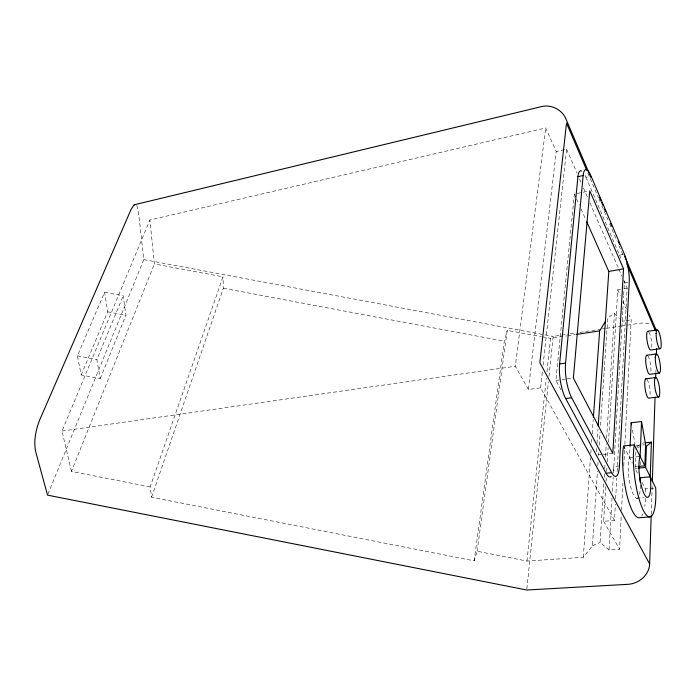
<?xml version="1.0" encoding="UTF-8"?>
<svg xmlns="http://www.w3.org/2000/svg" width="696" height="696" viewBox="0 0 696 696"><rect width="100%" height="100%" fill="white"/><g stroke="black" fill="none" stroke-linecap="round" stroke-linejoin="round"><path stroke-width="0.52" stroke-dasharray="3.48 2.61" d="M651.256 514.17L652.204 484.955M655.841 372.421L655.91 370.255M640.355 464.841L640.485 461.605M637.484 473.106L635.135 468.417L636.005 448.389M638.014 497.71A21.628 5.411 82.7 0 1 630.002 484.007A21.628 5.411 82.7 0 1 629.541 457.542L630.089 445.945M603.771 483.85L600.091 542.454L609.052 549.936L619.553 549.205L621.258 515.666M621.528 510.264L622.903 483.215M623.781 465.911L624.608 449.686M624.66 448.598L624.825 445.353M624.877 444.274L631.194 319.873L629.027 315.01M605.746 486.678L603.632 521.295L614.472 520.425L615.36 504.148M615.655 498.728L616.787 478.108M617.135 471.592L627.131 288.205L623.677 280.27M609.052 549.936L612.019 497.918M612.393 491.411L613.193 477.325M613.446 472.993L622.763 310.981M622.824 309.903L623.625 295.852M623.686 294.773L624.364 282.88A20.149 4.863 80.3 0 0 624.425 280.853M606.077 481.267L606.346 476.934M606.677 471.531L606.938 467.199M607.269 461.787L608.13 447.728M608.461 442.317L617.787 289.762L622.981 288.901M604.18 477.343L604.45 473.002M604.728 468.66L605.068 463.232M605.476 456.715L606.294 443.7M606.634 438.271L614.464 313.47L607.773 317.602L600.43 426.831M614.472 520.425L540.609 387.829L528.412 389.455L556.226 151.554L545.725 127.968L149.901 219.997L154.399 263.949L222.981 276.834L150.162 486.904L151.571 497.205L474.141 560.828L477.108 551.241L526.976 561.063L583.292 557.27L592.427 545.786L597.446 471.166M597.812 465.763L598.099 461.431M598.543 454.949L598.682 452.783M599.195 445.214L600.065 432.233M596.402 451.948L596.698 447.624M596.994 443.3L597.96 429.249M583.292 557.27L590.486 457.629M590.8 453.296L591.113 448.963M591.583 442.465L591.817 439.211M592.209 433.799L593.227 419.714M560.993 389.882L555.895 380.416L574.391 194.001L587.728 191.269M526.846 588.929L548.413 381.756M548.979 376.362L553.137 336.438L569.137 334.002M526.976 561.063L546.308 378.346M546.995 371.864L550.545 338.352L566.553 335.916M540.609 387.829L542.488 370.559M543.08 365.156L566.596 149.249L556.226 151.554M528.412 389.455L515.301 366.253L545.725 127.968M477.108 551.241L507.227 330.348L541.036 336.594M474.141 560.828L504.304 341.231L507.227 330.348M151.571 497.205L223.373 288.222L222.981 276.834M150.162 486.904L71.453 471.41L154.399 263.949M100.224 378.624L125.906 315.279L123.218 295.8L104.6 292.198L77.421 355.813L81.206 374.961L100.224 378.624L96.866 359.623L123.218 295.8M47.928 494.117L143.811 259.582L138.365 211.132L136.808 205.537M71.453 471.41L62.014 431.059L149.901 219.997M81.206 374.961L107.68 311.817L104.6 292.198M636.788 446.745L641.216 443.256M592.427 545.786L600.091 542.454M585.075 175.383A21.515 5.507 79.3 0 1 585.936 177.228L591.069 176.149M585.936 177.228L619.518 255.119L624.408 254.249M624.364 282.88L629.254 282.063M624.016 288.727L627.131 288.205M622.102 321.274L625.13 320.804M626.139 320.647L631.194 319.873M570.207 333.845L575.54 333.027M579.803 332.384L601.144 329.13M602.205 328.964L605.407 328.477M606.477 328.321L620.345 326.207M621.406 326.041L639.546 323.283A18.644 13.511 -21.7 0 1 651.247 324.928M567.623 335.759L575.096 334.619M62.014 431.059L515.301 366.253M555.895 380.416L561.037 379.72M562.063 379.581L566.179 379.024M567.205 378.885L573.382 378.05M642.243 443.143L644.279 442.926M636.318 445.666L641.495 445.109M642.53 444.996L644.6 444.77M637.084 447.223L641.225 446.78M598.255 454.975L602.414 454.532M603.458 454.427L612.819 453.444M629.541 457.542L639.058 456.559M619.405 466.042L613.898 466.59A23.046 6.194 82.5 0 1 613.393 471.079M635.396 466.772L637.501 466.564M635.135 468.417L637.231 468.217M642.156 482.432L645.401 488.923L655.719 487.983M636.657 498.249L644.078 497.597M542.088 336.786L550.545 338.352M143.811 259.582L553.137 336.438M223.373 288.222L504.304 341.231M107.68 311.817L125.906 315.279M77.421 355.813L96.866 359.623M614.464 313.47L619.327 318.437M603.632 521.295L619.553 549.205M623.59 445.979L632.429 463.144M617.787 289.762L620.38 295.591M622.972 301.411L626.435 309.189M574.391 194.001L576.158 197.969M576.601 198.96L579.246 204.92M581.012 208.896L585.423 218.822M566.596 149.249L576.975 173.069M579.568 179.029L581.299 182.996M583.457 187.964L587.781 197.881M589.947 202.849L618.483 268.36M618.918 269.352L621.946 276.295M587.876 172.999L598.551 197.925M598.978 198.925L600.257 201.918M601.97 205.903L607.947 219.866M609.653 223.86L616.917 240.807M619.048 245.792L623.747 256.763M632.49 430.076L634.909 443.683M645.401 488.923A41.125 10.283 82.7 0 1 645.505 492.185M645.453 498.388A41.125 10.283 82.7 0 1 644.766 506.505M643 513.692A41.125 10.283 82.7 0 1 641.764 516.023M640.294 485.303A21.628 5.411 82.7 0 1 639.528 494.282M647.906 355.987A9.666 2.227 81.3 0 1 650.769 372.36M647.019 379.459A9.84 2.297 81.6 0 1 649.916 396.094M648.863 332.123A9.5 2.158 81.1 0 1 651.673 348.226M619.518 255.119A20.149 4.863 80.3 0 1 620.736 258.338"/><path stroke-width="1.04" d="M590.939 177.436L566.222 119.608C562.446 109.55 550.719 103.756 540.435 106.871L134.171 204.815L131.135 209.279L39.594 420.184C35.8 429.971 33.565 440.855 35.592 451.304L47.519 495.126L526.733 590.008L627.844 584.336A21.271 18.374 -24.4 0 0 649.646 563.943L651.221 515.249M652.309 481.702L655.032 397.303M655.667 377.832L655.806 373.5M656.398 355.108L656.606 348.618M630.089 445.945L631.185 422.75L641.538 421.558L640.12 456.445A21.715 5.255 82.6 0 0 640.485 481.919A21.715 5.255 82.6 0 0 648.072 497.179A21.715 5.255 82.6 0 0 650.238 476.803L651.404 442.151L645.296 442.813M638.545 466.459L644.844 465.833L645.636 444.666L641.538 421.558M649.412 516.919L638.763 517.772A41.125 10.283 82.7 0 1 625.956 490.741A41.125 10.283 82.7 0 1 623.59 445.979L634.265 444.831A41.29 9.996 82.6 0 0 643.269 510.212A41.29 9.996 82.6 0 0 655.719 487.983L645.618 467.381L646.401 446.232L651.404 442.151M623.555 268.882L612.819 453.444L573.382 378.05L589.782 190.852L623.555 268.882L608.809 271.44L586.745 221.798M598.186 426.013L608.809 271.44M593.383 417.548L599.648 330.896L605.607 321.143M611.706 472.706L571.651 397.764A24.665 7.108 81.6 0 1 565.561 363.112L583.161 175.549A21.559 5.429 79.3 0 1 591.069 176.149L624.408 254.249A20.184 4.794 80.3 0 1 629.254 282.063L619.405 466.042A23.099 6.107 82.5 0 1 611.706 472.706L606.068 473.254L565.683 398.53A24.604 7.204 81.6 0 1 559.601 363.956L577.924 176.654A21.515 5.507 79.3 0 1 581.665 170.99M134.171 204.815L135.589 204.511M577.924 176.654L583.161 175.549M576.158 334.463L599.648 330.896M647.637 331.34L657.05 329.939M660.313 348.679L650.89 350.01A9.5 2.158 81.1 0 1 647.036 340.466A9.5 2.158 81.1 0 1 648.22 331.418M559.601 363.956L565.561 363.112M646.662 355.291L656.224 353.951M659.538 372.986L649.968 374.265A9.666 2.227 81.3 0 1 646.045 364.739A9.666 2.227 81.3 0 1 647.254 355.317M645.74 378.841L655.458 377.563M565.683 398.53L571.651 397.764M658.825 396.903L649.107 398.112A9.84 2.297 81.6 0 1 645.105 388.62A9.84 2.297 81.6 0 1 646.34 378.824M638.275 468.112L645.618 467.381M650.238 476.803L639.833 477.795A21.628 5.411 82.7 0 1 640.198 482.345M649.646 563.943L539.852 362.738L566.518 123.131L586.597 170.007M634.265 444.831L644.844 465.833M599.456 197.377L600.735 200.37M601.588 202.362L602.867 205.355M604.572 209.339L605.424 211.34M610.54 223.303L611.819 226.296M618.205 241.251L619.483 244.244M624.599 256.206L656.137 329.991M626.739 263.749L655.354 330.556M631.185 422.75L631.559 424.847M655.388 328.599A18.644 13.511 -21.7 0 1 656.241 330.165M611.184 476.447A23.046 6.194 82.5 0 1 606.068 473.254M656.128 333.454A9.535 2.088 81 0 0 659.747 348.635A9.535 2.088 81 0 0 660.112 335.863A9.535 2.088 81 0 0 656.128 333.454M655.284 357.648A9.7 2.158 81.3 0 0 658.973 372.995A9.7 2.158 81.3 0 0 659.347 359.788A9.7 2.158 81.3 0 0 655.284 357.648M654.501 381.452A9.874 2.227 81.5 0 0 658.251 396.955A9.874 2.227 81.5 0 0 658.633 383.322A9.874 2.227 81.5 0 0 654.501 381.452"/></g></svg>
